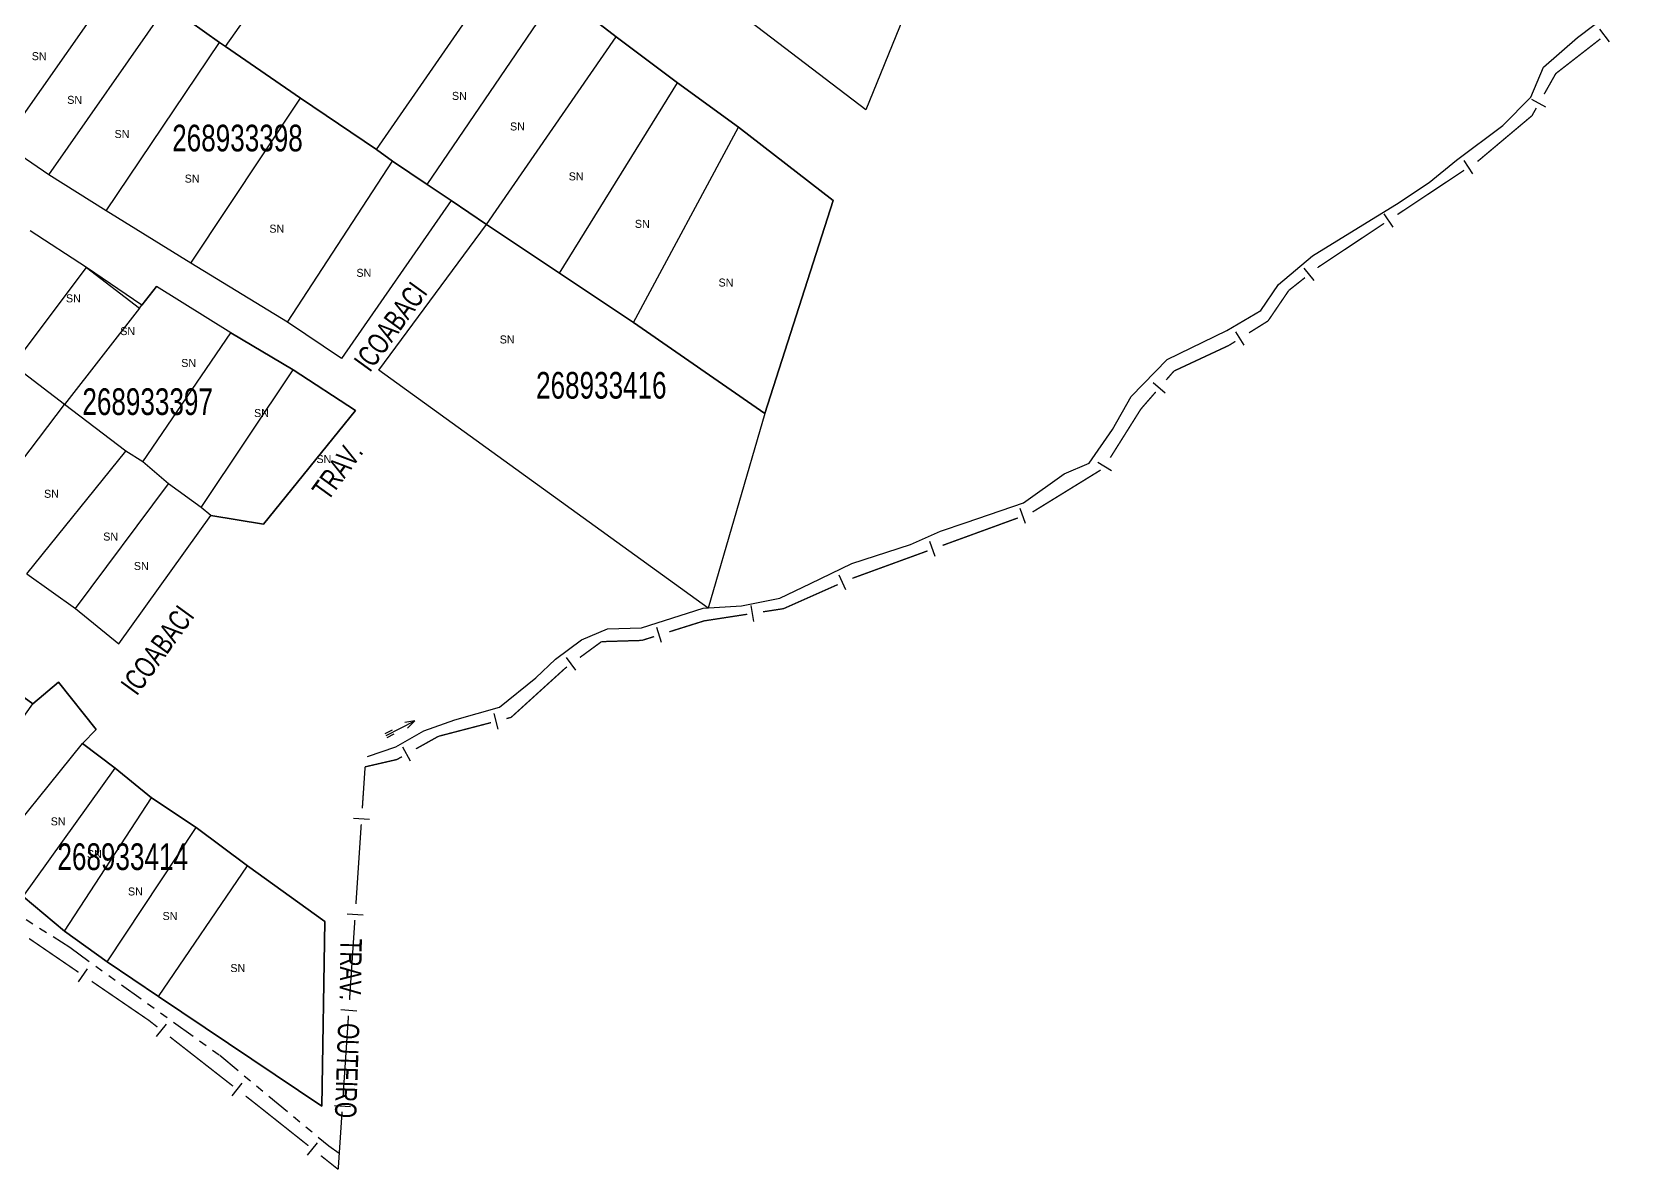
# Model space of a CAD drawing. Extents: x 207981 to 210201, y 4876477 to 4878908.
# Drawn here: x 209841.1 to 210140.5, y 4877025.8 to 4877239.1 of the extents above; entities that cross this region are included whole.
import ezdxf
from ezdxf.enums import TextEntityAlignment as Align

# ---------------------------------------------------------------- set-up
doc = ezdxf.new("R2010")
doc.units = 0
doc.header["$LTSCALE"] = 1.5
doc.header["$MEASUREMENT"] = 0
doc.linetypes.add('TRACO_25', pattern=[8, 3, -1, 1, -1, 1, -1])
for name, color, linetype in [('CD_MALHA_LOTES', 7, 'CONTINUOUS'), ('CD_TXT_QUADRA', 255, 'CONTINUOUS'), ('HD-CURSO-PERENE', 170, 'CONTINUOUS'), ('HD-TXT-PERENE', 170, 'CONTINUOUS'), ('LM-LIM-SETORES-BAIRROS', 250, 'CONTINUOUS'), ('RU-QUADRA', 210, 'CONTINUOUS'), ('SV-RUA-NAO-PAV', 7, 'CONTINUOUS'), ('SV-TXT-RUA-N-PAV', 7, 'CONTINUOUS'), ('Th_NmrPort', 1, 'CONTINUOUS')]:
    doc.layers.add(name, color=color, linetype=linetype)
doc.styles.add('ARIAL', font='ARIAL.SHX')

# ---------------------------------------------------------------- blocks, each defined once
blk = doc.blocks.new('COD035', base_point=(209139.024957, 4877951.437549))
at = {"layer": 'HD-TXT-PERENE'}
for p, q in [((209139.024957, 4877951.843279), (209140.524957, 4877951.843279)), ((209139.024957, 4877951.443279), (209145.024957, 4877951.443279)), ((209139.024957, 4877951.043279), (209140.524957, 4877951.043279))]:
    blk.add_line(p, q, dxfattribs=at)
blk.add_lwpolyline([(209143.224957, 4877950.843279), (209145.024957, 4877951.443279), (209143.224957, 4877952.043279)], dxfattribs=at)

msp = doc.modelspace()

# ---------------------------------------------------------------- linework, layer by layer
at = {"layer": 'CD_MALHA_LOTES', "linetype": 'Continuous', "flags": 128}
for points in [[(209877.386351, 4877236.42129), (209903.942452, 4877274.022315)], [(210010.726621, 4877257.263491), (209997.457192, 4877224.504589)], [(209905.692741, 4877217.107761), (209930.800327, 4877253.320627)], [(209837.793618, 4877221.091177), (209857.831404, 4877249.759695)], [(209915.228795, 4877210.529091), (209939.793189, 4877246.681602)], [(209939.793189, 4877246.681602), (209950.657048, 4877238.231933)], [(209844.311934, 4877212.339734), (209866.492314, 4877244.116524)], [(209876.299965, 4877237.145547), (209867.850296, 4877243.181025)], [(209997.457192, 4877224.504589), (209975.894371, 4877240.953152)], [(209855.055084, 4877205.579999), (209876.299965, 4877237.145547)], [(209877.386351, 4877236.42129), (209876.299965, 4877237.145547)], [(209891.449014, 4877226.704171), (209877.386351, 4877236.42129)], [(209926.334074, 4877203.045099), (209950.657048, 4877238.231933)], [(209950.657048, 4877238.231933), (209962.124456, 4877229.6012)], [(209940.034608, 4877193.931528), (209962.124456, 4877229.6012)], [(209962.124456, 4877229.6012), (209973.591863, 4877221.272241)], [(209870.92839, 4877195.802526), (209891.449014, 4877226.704171)], [(209905.692741, 4877217.107761), (209891.449014, 4877226.704171)], [(209953.916206, 4877184.636892), (209973.591863, 4877221.272241)], [(209973.591863, 4877221.272241), (209991.336167, 4877207.511352)], [(209844.311934, 4877212.339734), (209835.741556, 4877218.194147)], [(209908.710479, 4877214.93499), (209905.692741, 4877217.107761)], [(209889.034823, 4877184.697247), (209908.710479, 4877214.93499)], [(209915.228795, 4877210.529091), (209908.710479, 4877214.93499)], [(209855.055084, 4877205.579999), (209844.311934, 4877212.339734)], [(209919.695049, 4877207.511352), (209915.228795, 4877210.529091)], [(209919.695049, 4877207.511352), (209899.174425, 4877177.937512)], [(209926.334074, 4877203.045099), (209919.695049, 4877207.511352)], [(209991.336167, 4877207.511352), (209978.540955, 4877167.616845)], [(209870.92839, 4877195.802526), (209855.055084, 4877205.579999)], [(209851.329441, 4877194.951088), (209840.822455, 4877201.873338)], [(209906.175579, 4877175.704385), (209926.334074, 4877203.045099)], [(209940.034608, 4877193.931528), (209926.334074, 4877203.045099)], [(209837.608554, 4877176.687474), (209851.329441, 4877194.951088)], [(209851.329441, 4877194.951088), (209861.310065, 4877187.336873)], [(209889.034823, 4877184.697247), (209870.92839, 4877195.802526)], [(209953.916206, 4877184.636892), (209940.034608, 4877193.931528)], [(209861.310065, 4877187.336873), (209864.494077, 4877191.428157)], [(209878.400382, 4877182.71354), (209864.494077, 4877191.428157)], [(209861.310065, 4877187.336873), (209847.250258, 4877169.270778)], [(209861.898233, 4877158.516569), (209878.400382, 4877182.71354)], [(209878.400382, 4877182.71354), (209890.081678, 4877175.760387)], [(209899.174425, 4877177.937512), (209889.034823, 4877184.697247)], [(209978.540955, 4877167.616845), (209953.916206, 4877184.636892)], [(209847.250258, 4877169.270778), (209837.608554, 4877176.687474)], [(209872.83786, 4877149.987368), (209890.081678, 4877175.760387)], [(209890.081678, 4877175.760387), (209901.762974, 4877168.158274)], [(209967.918514, 4877131.102206), (209906.175579, 4877175.704385)], [(209829.635605, 4877146.093603), (209847.250258, 4877169.270778)], [(209858.746137, 4877160.55616), (209847.250258, 4877169.270778)], [(209901.762974, 4877168.158274), (209884.519156, 4877146.835273)], [(209978.540955, 4877167.616845), (209967.918514, 4877131.102206)], [(209840.204397, 4877137.564403), (209858.746137, 4877160.55616)], [(209861.898233, 4877158.516569), (209858.746137, 4877160.55616)], [(209866.719085, 4877154.437386), (209861.898233, 4877158.516569)], [(209849.28985, 4877131.074794), (209866.719085, 4877154.437386)], [(209872.83786, 4877149.987368), (209866.719085, 4877154.437386)], [(209874.692034, 4877148.504029), (209872.83786, 4877149.987368)], [(209857.448215, 4877124.399767), (209874.692034, 4877148.504029)], [(209884.519156, 4877146.835273), (209874.692034, 4877148.504029)], [(209840.204397, 4877137.564403), (209849.28985, 4877131.074794)], [(209849.28985, 4877131.074794), (209857.448215, 4877124.399767)], [(209828.523101, 4877122.452885), (209841.316902, 4877113.182015)], [(209841.316902, 4877113.182015), (209846.137754, 4877117.261197)], [(209846.137754, 4877117.261197), (209853.183615, 4877108.361162)], [(209824.258501, 4877089.26317), (209841.316902, 4877113.182015)], [(209853.183615, 4877108.361162), (209850.587772, 4877105.765319)], [(209832.231449, 4877082.958978), (209850.587772, 4877105.765319)], [(209850.587772, 4877105.765319), (209856.706546, 4877101.129883)], [(209839.462728, 4877077.025621), (209856.706546, 4877101.129883)], [(209856.706546, 4877101.129883), (209863.56699, 4877095.567361)], [(209847.250258, 4877070.536012), (209863.56699, 4877095.567361)], [(209863.56699, 4877095.567361), (209871.910773, 4877090.004839)], [(209855.223207, 4877064.788073), (209871.910773, 4877090.004839)], [(209871.910773, 4877090.004839), (209881.552477, 4877082.773561)], [(209864.864911, 4877058.298464), (209881.552477, 4877082.773561)], [(209881.552477, 4877082.773561), (209896.015035, 4877072.390186)], [(209847.250258, 4877070.536012), (209839.462728, 4877077.025621)], [(209896.015035, 4877072.390186), (209895.458782, 4877037.717133)], [(209855.223207, 4877064.788073), (209847.250258, 4877070.536012)], [(209864.864911, 4877058.298464), (209855.223207, 4877064.788073)], [(209895.458782, 4877037.717133), (209864.864911, 4877058.298464)]]:
    msp.add_lwpolyline(points, dxfattribs=at)
at = {"layer": 'HD-CURSO-PERENE', "linetype": 'Continuous'}
msp.add_polyline3d([(209904.02357, 4877103.322859, 8.213002), (209909.318526, 4877105.112658, 8.213002), (209914.57269, 4877108.101338, 8.213002), (209920.388629, 4877110.147472, 8.064294), (209928.79672, 4877112.550594, 7.568598), (209935.590756, 4877118.057098, 7.543813), (209939.28979, 4877121.576207, 7.543813), (209944.136259, 4877125.18451, 7.543813), (209949.003171, 4877127.243859, 7.543813), (209955.417721, 4877127.448364, 7.023333), (209966.955671, 4877131.089696, 6.279788), (209974.140862, 4877131.553632, 6.255004), (209981.33849, 4877132.967237, 6.255004), (209987.069641, 4877135.761936, 6.255004), (209994.836115, 4877139.481422, 6.255004), (210005.800512, 4877143.065666, 5.660169), (210011.435757, 4877145.559329, 5.660169), (210016.233705, 4877147.168052, 4.817486), (210026.997058, 4877150.849751, 4.817486), (210034.640589, 4877156.316818, 4.817486), (210039.334058, 4877158.274067, 4.817486), (210043.669911, 4877164.624631, 4.817486), (210047.209167, 4877170.790404, 4.817486), (210053.959114, 4877177.74562, 4.792701), (210065.09884, 4877183.181094, 3.677385), (210071.517162, 4877186.883857, 3.479107), (210074.798281, 4877191.797066, 3.479107), (210081.144581, 4877197.17308, 3.479107), (210089.764414, 4877202.45236, 3.479107), (210096.947443, 4877206.864251, 3.479107), (210103.036925, 4877210.887769, 3.479107), (210108.175071, 4877215.099384, 3.479107), (210116.853645, 4877221.603766, 3.479107), (210122.101782, 4877226.941171, 3.479107), (210124.449936, 4877232.54245, 3.03298), (210130.819224, 4877238.068672, 3.03298), (210140.509855, 4877245.460162, 3.03298)], dxfattribs=at)
at = {"layer": 'LM-LIM-SETORES-BAIRROS'}
for points in [[(210136.844624, 4877237.264753), (210135.002803, 4877239.632809)], [(210124.926389, 4877225.015238), (210122.3147, 4877226.49141)], [(210111.256614, 4877212.509042), (210109.596918, 4877215.008124)], [(210096.262122, 4877202.550868), (210094.602427, 4877205.04995)], [(210081.474022, 4877192.521277), (210079.611913, 4877194.873415)], [(210068.363205, 4877180.388232), (210066.773208, 4877182.932227)], [(210053.575924, 4877171.413106), (210051.313679, 4877173.383449)], [(210043.482806, 4877156.844829), (210040.943234, 4877158.44188)], [(210027.381458, 4877146.951967), (210026.353172, 4877149.770234)], [(210010.471858, 4877140.782248), (210009.443572, 4877143.600515)], [(209993.69396, 4877134.560283), (209992.475544, 4877137.301718)], [(209976.42461, 4877128.63606), (209975.968438, 4877131.601175)], [(209959.157182, 4877124.6493), (209958.259162, 4877127.51174)], [(209943.115963, 4877119.46429), (209941.341872, 4877121.883505)], [(209928.530792, 4877108.450978), (209927.774519, 4877111.354089)], [(209912.110834, 4877102.450669), (209910.64737, 4877105.0695)], [(209904.4253, 4877091.501172), (209901.431965, 4877091.70103)], [(209903.226149, 4877073.54116), (209900.232814, 4877073.741018)], [(209849.842221, 4877061.037099), (209851.535367, 4877063.513641)], [(209902.026998, 4877055.581147), (209899.033663, 4877055.781006)], [(209864.510035, 4877050.77844), (209866.357494, 4877053.142101)], [(209878.692001, 4877039.693684), (209880.539461, 4877042.057345)], [(209900.827847, 4877037.621135), (209897.834512, 4877037.820994)], [(209892.799217, 4877028.532754), (209894.664864, 4877030.882087)]]:
    msp.add_lwpolyline(points, dxfattribs=at)
at = {"layer": 'LM-LIM-SETORES-BAIRROS', "const_width": 0.25}
for points in [[(210126.77382, 4877231.332197), (210135.134361, 4877237.83484)], [(210124.604659, 4877227.49445), (210126.572888, 4877230.976701)], [(210126.572888, 4877230.976701), (210126.77382, 4877231.332197)], [(210122.307652, 4877223.430514), (210123.128487, 4877224.882761)], [(210112.230142, 4877214.956245), (210122.053682, 4877223.216949)], [(210122.053682, 4877223.216949), (210122.307652, 4877223.430514)], [(210097.098329, 4877204.906873), (210109.593738, 4877213.205351)], [(210112.09282, 4877214.865047), (210112.230142, 4877214.956245)], [(210082.226649, 4877195.030261), (210094.599247, 4877203.247177)], [(210082.111059, 4877194.938752), (210082.226649, 4877195.030261)], [(210076.729826, 4877190.678609), (210079.758921, 4877193.076643)], [(210072.836243, 4877184.952752), (210076.653024, 4877190.565664)], [(210076.653024, 4877190.565664), (210076.729826, 4877190.678609)], [(210069.264203, 4877182.720227), (210072.656196, 4877184.840223)], [(210072.656196, 4877184.840223), (210072.836243, 4877184.952752)], [(210055.200602, 4877175.562345), (210064.991075, 4877180.131233)], [(210064.991075, 4877180.131233), (210065.507145, 4877180.372066)], [(210065.507145, 4877180.372066), (210066.720208, 4877181.13023)], [(210053.758363, 4877173.906441), (210055.071924, 4877175.414604)], [(210055.071924, 4877175.414604), (210055.200602, 4877175.562345)], [(210049.016676, 4877168.462282), (210051.78802, 4877171.644196)], [(210043.277721, 4877159.336403), (210048.601224, 4877167.801645)], [(210048.601224, 4877167.801645), (210049.016676, 4877168.462282)], [(210028.703219, 4877149.135241), (210041.470782, 4877157.008571)], [(210011.836559, 4877142.876906), (210025.927893, 4877148.018338)], [(209994.926959, 4877136.707187), (210009.018293, 4877141.848619)], [(209982.024143, 4877131.015174), (209992.17094, 4877135.524862)], [(209960.616465, 4877126.6792), (209966.341344, 4877128.475241)], [(209966.341344, 4877128.475241), (209967.136913, 4877128.724831)], [(209967.136913, 4877128.724831), (209975.208152, 4877129.96656)], [(209978.173267, 4877130.422732), (209981.138382, 4877130.878904)], [(209981.138382, 4877130.878904), (209982.024143, 4877131.015174)], [(209955.456164, 4877125.060282), (209957.754026, 4877125.78118)], [(209943.841728, 4877121.856625), (209947.873752, 4877124.813443)], [(209947.873752, 4877124.813443), (209947.898032, 4877124.831248)], [(209947.898032, 4877124.831248), (209954.864726, 4877125.042363)], [(209954.864726, 4877125.042363), (209955.456164, 4877125.060282)], [(209940.649974, 4877119.44974), (209941.027003, 4877119.792493)], [(209941.027003, 4877119.792493), (209941.422513, 4877120.082534)], [(209930.949494, 4877110.631121), (209940.649974, 4877119.44974)], [(209930.088062, 4877110.406715), (209930.949494, 4877110.631121)], [(209917.321953, 4877107.08109), (209927.184952, 4877109.650442)], [(209913.124989, 4877104.735727), (209916.616762, 4877106.687013)], [(209916.616762, 4877106.687013), (209917.321953, 4877107.08109)], [(209903.579895, 4877101.355232), (209908.670262, 4877102.529933)], [(209908.670262, 4877102.529933), (209909.534787, 4877102.729438)], [(209909.534787, 4877102.729438), (209910.506158, 4877103.272263)], [(209903.061872, 4877093.596658), (209903.528208, 4877100.581107)], [(209903.528208, 4877100.581107), (209903.579895, 4877101.355232)], [(209901.862721, 4877075.636646), (209902.862013, 4877090.603323)], [(209900.66357, 4877057.676634), (209901.662862, 4877072.64331)], [(209840.595462, 4877069.175913), (209849.86328, 4877062.839752)], [(209852.339822, 4877061.146606), (209862.245987, 4877054.374023)], [(209862.245987, 4877054.374023), (209863.040824, 4877053.830615)], [(209863.040824, 4877053.830615), (209864.645877, 4877052.576091)], [(209899.464418, 4877039.716621), (209900.463711, 4877054.683298)], [(209867.009538, 4877050.728631), (209878.827844, 4877041.491334)], [(209881.191505, 4877039.643875), (209882.767279, 4877038.412235)], [(209882.767279, 4877038.412235), (209882.966808, 4877038.256282)], [(209882.966808, 4877038.256282), (209892.94893, 4877030.329303)], [(209898.54114, 4877025.88843), (209899.26456, 4877036.723286)], [(209895.298262, 4877028.463656), (209898.430706, 4877025.976128)], [(209898.430706, 4877025.976128), (209898.54114, 4877025.88843)]]:
    msp.add_lwpolyline(points, dxfattribs=at)
at = {"layer": 'RU-QUADRA', "linetype": 'Continuous'}
msp.add_lwpolyline([(210010.726621, 4877257.263491), (209997.457192, 4877224.504589), (209975.894371, 4877240.953152)], dxfattribs=at)
at = {"layer": 'RU-QUADRA', "linetype": 'Continuous', "flags": 128}
for points in [[(209867.850296, 4877243.181025), (209876.299965, 4877237.145547), (209877.386351, 4877236.42129), (209891.449014, 4877226.704171), (209905.692741, 4877217.107761), (209908.710479, 4877214.93499), (209915.228795, 4877210.529091), (209919.695049, 4877207.511352), (209926.334074, 4877203.045099), (209940.034608, 4877193.931528), (209953.916206, 4877184.636892), (209978.540955, 4877167.616845), (209991.336167, 4877207.511352), (209973.591863, 4877221.272241), (209962.124456, 4877229.6012), (209950.657048, 4877238.231933), (209939.793189, 4877246.681602)], [(209840.204397, 4877137.564403), (209849.28985, 4877131.074794), (209857.448215, 4877124.399767), (209874.692034, 4877148.504029), (209884.519156, 4877146.835273), (209901.762974, 4877168.158274), (209890.081678, 4877175.760387), (209878.400382, 4877182.71354), (209864.494077, 4877191.428157), (209861.712816, 4877187.905227), (209851.329441, 4877194.951088), (209840.822455, 4877201.873338)]]:
    msp.add_lwpolyline(points, dxfattribs=at)
msp.add_lwpolyline([(209895.458782, 4877037.717133), (209896.015035, 4877072.390186), (209881.552477, 4877082.773561), (209871.910773, 4877090.004839), (209863.56699, 4877095.567361), (209856.706546, 4877101.129883), (209850.587772, 4877105.765319), (209853.183615, 4877108.361162), (209846.137754, 4877117.261197), (209841.316902, 4877113.182015), (209828.523101, 4877122.452885), (209811.4647, 4877100.202796), (209824.258501, 4877089.26317), (209832.231449, 4877082.958978), (209839.462728, 4877077.025621), (209847.250258, 4877070.536012), (209855.223207, 4877064.788073), (209864.864911, 4877058.298464)], close=True, dxfattribs=at)
at = {"layer": 'SV-RUA-NAO-PAV', "linetype": 'TRACO_25'}
msp.add_polyline3d([(209683.248114, 4877250.307748, 12.649481), (209703.188243, 4877235.987539, 12.550342), (209726.106075, 4877217.406464, 12.550342), (209738.086799, 4877208.309803, 12.79819), (209739.27074, 4877207.524897, 12.79819), (209759.053491, 4877193.777442, 12.674266), (209775.000326, 4877181.206779, 12.475987), (209794.389897, 4877163.571412, 12.327279), (209794.839787, 4877163.162224, 12.327279), (209804.694168, 4877152.758543, 12.327279), (209810.302157, 4877145.192209, 11.955506), (209814.040816, 4877138.338, 11.980291), (209814.752942, 4877130.801338, 12.17857), (209814.040816, 4877123.976801, 12.203355), (209810.268485, 4877110.418853, 11.881152), (209809.210333, 4877102.800157, 11.881152), (209809.774681, 4877098.708635, 11.806798), (209815.561319, 4877089.631979, 11.806798), (209824.894592, 4877082.476469, 11.831583), (209848.214, 4877067.523523, 11.806798), (209876.322492, 4877047.282715, 11.856367), (209896.798509, 4877030.285471, 12.203355), (209898.742976, 4877028.911382, 12.17857)], dxfattribs=at)

# ---------------------------------------------------------------- block references
at = {"layer": 'HD-TXT-PERENE', "rotation": 27}
msp.add_blockref('COD035', (209907.539021, 4877107.230585), dxfattribs=at)

# ---------------------------------------------------------------- texts
at = {"layer": 'CD_TXT_QUADRA', "style": 'ARIAL', "width": 0.7}
for s, p in [('268933398', (209867.427813, 4877216.745633)), ('268933416', (209935.628709, 4877170.393165)), ('268933397', (209850.587772, 4877167.323895)), ('268933414', (209845.912756, 4877082.016048))]:
    msp.add_text(s, height=5, dxfattribs=at).set_placement(p)
at = {"layer": 'SV-TXT-RUA-N-PAV', "style": 'ARIAL', "width": 0.7}
for s, rotation, p in [('ICOABACI', 54, (209904.474431, 4877175.155648)), ('TRAV.', 54, (209896.632269, 4877151.069009)), ('ICOABACI', 54, (209860.782389, 4877114.518936)), ('TRAV.', 269, (209898.990339, 4877069.153808)), ('OUTEIRO', 268, (209898.533161, 4877053.381158))]:
    msp.add_text(s, height=4, rotation=rotation, dxfattribs=at).set_placement(p)
at = {"layer": 'Th_NmrPort', "color": 1}
for p in [(209841.095817, 4877234.596229), (209919.86411, 4877227.15177), (209847.751074, 4877226.405144), (209930.748371, 4877221.417052), (209856.62475, 4877220.005858), (209869.764616, 4877211.644125), (209941.749667, 4877212.054247), (209954.155383, 4877203.159582), (209885.634844, 4877202.258507), (209901.95892, 4877193.977963), (209969.838081, 4877192.158287), (209847.511688, 4877189.191686), (209857.686549, 4877183.050233), (209928.819642, 4877181.483192), (209869.119939, 4877177.077567), (209882.771748, 4877167.691948), (209894.461109, 4877159.074244), (209843.404939, 4877152.553019), (209854.497034, 4877144.532581), (209860.239522, 4877139.01594), (209844.651599, 4877091.130709), (209851.453361, 4877084.989448), (209859.132504, 4877077.992895), (209865.617113, 4877073.38541), (209878.327217, 4877063.6405)]:
    msp.add_text('SN', height=1.5, dxfattribs=at).set_placement(p, align=Align.MIDDLE_LEFT)

doc.saveas('drawing.dxf')
